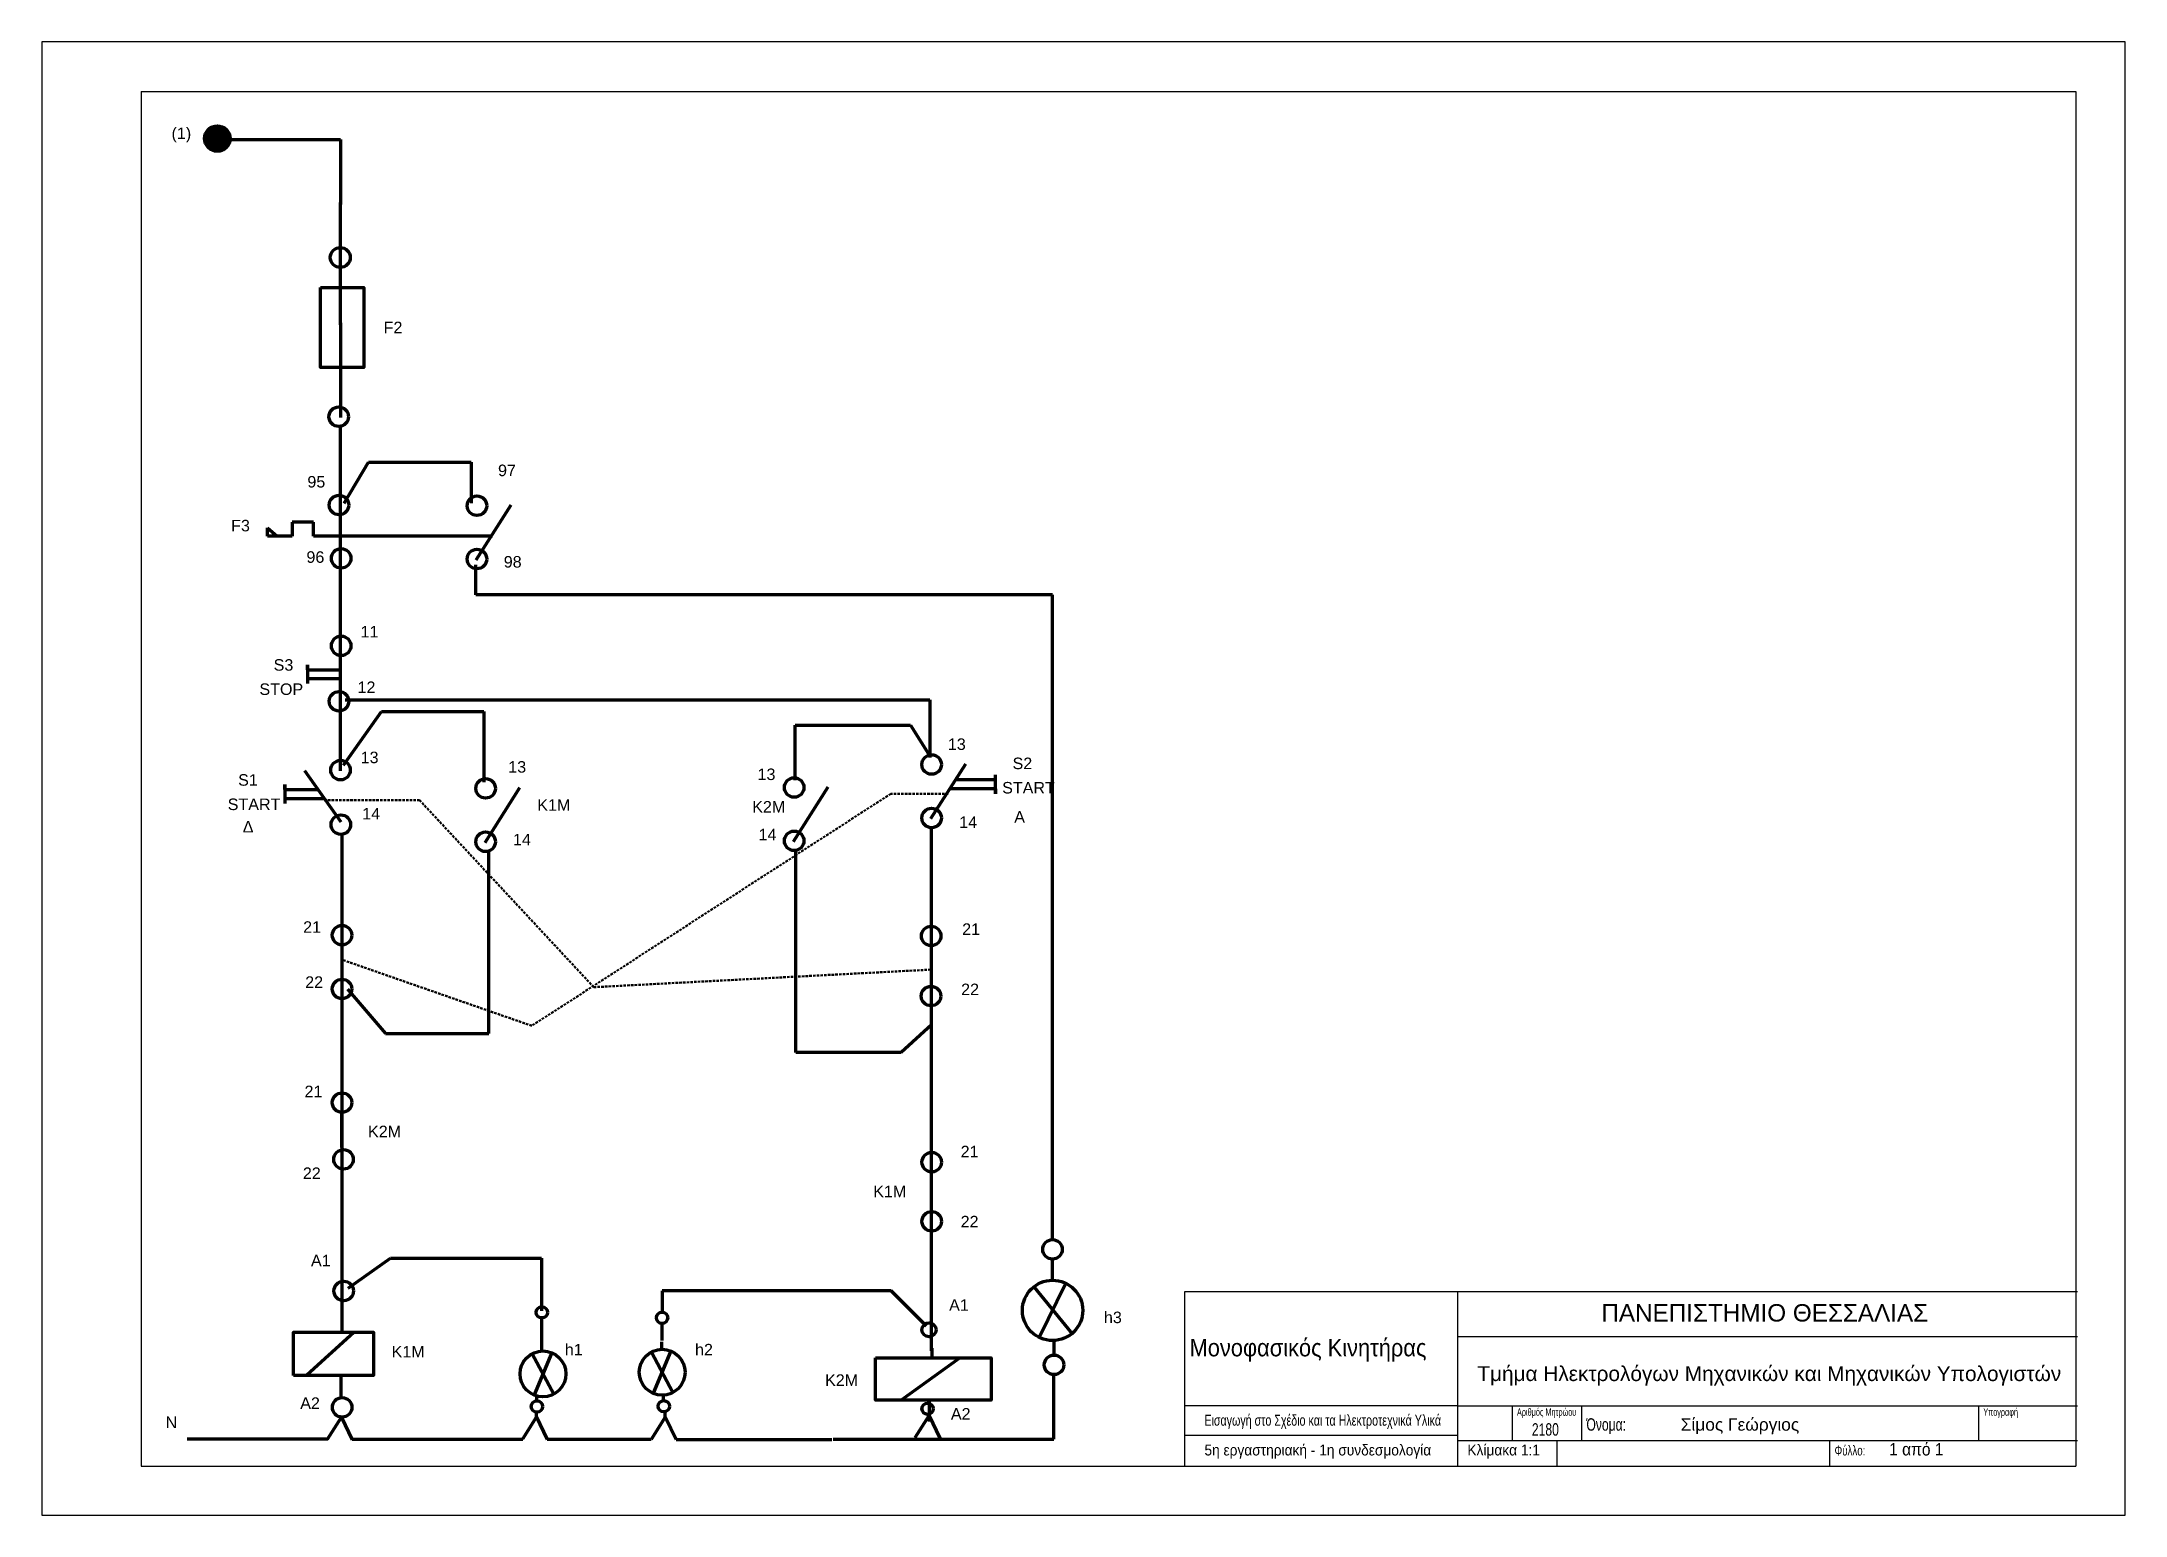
# Model space of a CAD drawing. Header units: inches. Extents: x 0 to 420, y 0 to 297.
import ezdxf

# ---------------------------------------------------------------- set-up
doc = ezdxf.new("R2010")
doc.units = ezdxf.units.IN
doc.header["$MEASUREMENT"] = 0
doc.linetypes.add('DASHED', pattern=[0.75, 0.5, -0.25])
doc.styles.get("Standard").update_dxf_attribs({"font": 'arial.ttf'})
doc.styles.add('style1', font='arial.ttf', dxfattribs={"width": 0.7, "height": 2.5})

msp = doc.modelspace()

# ---------------------------------------------------------------- hatches: boundary and pattern name
at = {"linetype": 'Continuous', "lineweight": 70}
h = msp.add_hatch(dxfattribs=at)
h.set_pattern_fill('ANSI31', color=256)
h.set_pattern_definition([(45, (1.54122, 13.14855), (-0.08838835, 0.08838835), [])])
h.paths.add_polyline_path([(37.99, 277.48, 1), (32.84, 277.48, 1)])

# ---------------------------------------------------------------- linework, layer by layer
for p, q in [((20.05, 286.93), (410.05, 286.93)), ((20.05, 286.93), (20.05, 9.93)), ((410.05, 286.93), (410.05, 9.93)), ((20.05, 9.93), (410.05, 9.93))]:
    msp.add_line(p, q)
for p, q in [((37.78, 277.29), (60.22, 277.29)), ((60.22, 277.29), (60.22, 264.2)), ((60.18, 264.56), (60.18, 239.9)), ((60.23, 240.36), (60.23, 221.26)), ((60.18, 219.41), (60.18, 219.53)), ((60.18, 219.53), (60.18, 150.02)), ((60.94, 204), (65.9, 212.27)), ((65.9, 212.27), (86.6, 212.27)), ((86.6, 212.27), (86.6, 204)), ((87.61, 192.6), (94.62, 203.64)), ((45.54, 197.36), (45.54, 199.02)), ((45.54, 199.02), (47.45, 197.36)), ((54.76, 200.13), (50.52, 200.13)), ((50.52, 200.13), (50.52, 197.36)), ((54.76, 197.32), (54.76, 200.13)), ((50.52, 197.36), (45.54, 197.36)), ((60.19, 197.32), (54.76, 197.32)), ((90.9, 197.32), (60.19, 197.32)), ((87.49, 185.49), (87.49, 191.53)), ((203.77, 185.49), (87.49, 185.49)), ((203.77, 175.75), (203.77, 185.49)), ((203.77, 55.51), (203.77, 175.75)), ((53.59, 170.42), (60.19, 170.42)), ((53.6, 170.42), (53.6, 171.43)), ((53.6, 171.43), (53.6, 167.62)), ((60.19, 168.56), (53.6, 168.56)), ((60.19, 170.42), (60.19, 168.56)), ((61.15, 164.37), (62.78, 164.37)), ((62.78, 164.37), (179.05, 164.37)), ((179.05, 164.37), (179.05, 152.7)), ((60.87, 151.19), (68.52, 162)), ((68.52, 162), (89.1, 162)), ((89.1, 162), (89.1, 147.76)), ((151.9, 148.15), (151.9, 159.22)), ((151.9, 159.22), (175.1, 159.22)), ((175.1, 159.22), (179.07, 152.95)), ((179.26, 140.43), (186.27, 151.46)), ((48.99, 146.26), (48.99, 147.28)), ((48.99, 147.28), (48.99, 143.47)), ((60.37, 139.67), (53.03, 150.04)), ((184.23, 148.3), (192.26, 148.3)), ((192.26, 145.42), (192.26, 149.24)), ((48.98, 146.26), (55.58, 146.26)), ((57.02, 144.4), (48.99, 144.4)), ((89.37, 135.63), (96.37, 146.66)), ((151.56, 135.81), (158.56, 146.85)), ((192.27, 146.44), (183.1, 146.44)), ((192.26, 146.44), (192.26, 145.42)), ((179.32, 138.32), (179.32, 138.7)), ((179.32, 138.7), (179.32, 98.65)), ((60.52, 137.2), (60.52, 36.93)), ((90.12, 97.1), (90.12, 134.02)), ((152.03, 93.29), (152.03, 134.19)), ((61.62, 106.03), (69.28, 97.1)), ((69.28, 97.1), (90.12, 97.1)), ((179.38, 98.86), (173.28, 93.29)), ((179.32, 98.74), (179.32, 33.14)), ((173.28, 93.29), (152.03, 93.29)), ((60.41, 81.08), (60.41, 74.14)), ((61.8, 45.79), (70.3, 51.8)), ((70.3, 51.8), (100.74, 51.8)), ((100.74, 51.8), (100.74, 41.19)), ((203.72, 47.3), (203.72, 51.69)), ((206.41, 46.76), (201.08, 35.81)), ((171.21, 45.25), (125.06, 45.25)), ((125.06, 45.25), (125.06, 40.87)), ((178.38, 38.09), (171.21, 45.25)), ((200.01, 46.04), (207.69, 36.59)), ((100.76, 40.14), (100.76, 33.33)), ((125, 38.67), (125, 35.24)), ((53.44, 28.31), (62.93, 36.94)), ((124.96, 34.96), (124.96, 33.46)), ((179.43, 33.71), (179.43, 32)), ((204.06, 32.18), (204.06, 35.23)), ((98.9, 32.55), (103.22, 24.4)), ((102.81, 32.79), (99.27, 24.27)), ((122.92, 32.89), (127.24, 24.74)), ((126.83, 33.13), (123.29, 24.61)), ((173.31, 23.3), (185.08, 31.75)), ((60.32, 28.2), (60.32, 23.69)), ((204.05, 15.32), (204.05, 28.49)), ((99.77, 24.15), (99.77, 22.93)), ((125.31, 24.08), (125.31, 24.24)), ((125.31, 23.03), (125.31, 24.08)), ((178.86, 23.2), (178.86, 22.06)), ((178.86, 22.06), (178.86, 18.94)), ((60.34, 19.72), (57.55, 15.29)), ((60.43, 19.72), (62.58, 15.22)), ((99.73, 19.86), (96.89, 15.34)), ((99.7, 19.91), (101.92, 15.27)), ((99.73, 19.84), (99.73, 20.8)), ((125.66, 19.75), (122.87, 15.31)), ((125.65, 19.68), (125.65, 20.95)), ((125.75, 19.74), (127.91, 15.25)), ((178.81, 20.03), (176.02, 15.6)), ((178.91, 20.03), (181.06, 15.53)), ((57.66, 15.35), (29.3, 15.35)), ((62.61, 15.35), (96.98, 15.35)), ((101.92, 15.35), (122.86, 15.35)), ((127.88, 15.27), (159.25, 15.27)), ((159.51, 15.32), (204.05, 15.32))]:
    msp.add_line(p, q, dxfattribs=at)
at = {"linetype": 'DASHED', "lineweight": 50}
for p, q in [((56.95, 144.14), (76.17, 144.14)), ((76.17, 144.14), (111.29, 106.44)), ((171.17, 145.43), (98.79, 98.66)), ((182.75, 145.43), (171.17, 145.43)), ((98.79, 98.66), (60.67, 111.92)), ((111.29, 106.44), (179.64, 110))]:
    msp.add_line(p, q, dxfattribs=at)
at = {"linetype": 'Continuous'}
for p, q in [((410.38, 45.06), (230.38, 45.06)), ((230.38, 45.06), (230.38, 10.06)), ((285.38, 45.06), (285.38, 10.06)), ((285.38, 36.06), (410.38, 36.06)), ((285.38, 22.06), (230.38, 22.06)), ((285.38, 22.06), (410.38, 22.06)), ((296.38, 22.06), (296.38, 15.06)), ((310.38, 22.06), (310.38, 15.06)), ((390.38, 22.06), (390.38, 15.06)), ((285.38, 16.06), (230.38, 16.06)), ((285.38, 15.06), (410.38, 15.06)), ((305.38, 15.06), (305.38, 10.06)), ((360.38, 15.06), (360.38, 10.06))]:
    msp.add_line(p, q, dxfattribs=at)
msp.add_lwpolyline([(0, 0), (420, 0), (420, 297), (0, 297)], close=True)
at = {"linetype": 'Continuous', "lineweight": 70}
for points in [[(56.18, 247.49), (64.91, 247.49), (64.91, 231.33), (56.18, 231.33)], [(50.74, 28.21), (50.74, 36.94), (66.9, 36.94), (66.9, 28.21)], [(168.06, 31.72), (191.37, 31.72), (191.37, 23.2), (168.06, 23.2)]]:
    msp.add_lwpolyline(points, close=True, dxfattribs=at)
for centre, radius in [((35.41, 277.48), 2.57), ((60.19, 253.5), 2.01), ((59.88, 221.42), 1.97), ((59.93, 203.61), 1.97), ((87.73, 203.48), 1.97), ((60.36, 192.87), 1.97), ((87.73, 192.73), 1.97), ((60.36, 175.24), 1.97), ((59.93, 164.06), 1.97), ((60.24, 150.19), 1.97), ((179.38, 151.31), 1.97), ((89.48, 146.5), 1.97), ((151.68, 146.69), 1.97), ((60.31, 139.21), 1.97), ((179.38, 140.55), 1.97), ((89.48, 135.75), 1.97), ((151.68, 135.94), 1.97), ((60.54, 116.92), 1.97), ((179.3, 116.76), 1.97), ((60.54, 106.09), 1.97), ((179.26, 104.65), 1.97), ((60.54, 83.18), 1.97), ((60.85, 71.73), 1.97), ((179.41, 71.18), 1.97), ((179.41, 59.25), 1.97), ((203.75, 53.59), 1.97), ((60.88, 45.22), 1.97), ((203.76, 41.3), 6.08), ((100.82, 40.91), 1.14), ((125.05, 39.81), 1.14), ((178.86, 37.4), 1.42), ((101.05, 28.5), 4.62), ((125.07, 28.84), 4.62), ((204.06, 30.32), 1.97), ((60.56, 21.76), 1.97), ((99.83, 21.93), 1.14), ((125.4, 21.97), 1.14), ((178.58, 21.49), 1.14)]:
    msp.add_circle(centre, radius, dxfattribs=at)

# ---------------------------------------------------------------- texts
at = {"linetype": 'Continuous'}
for s, height, p in [('ΠΑΝΕΠΙΣΤΗΜΙΟ ΘΕΣΣΑΛΙΑΣ', 3.5, (314.38, 39.06)), ('Τμήμα Ηλεκτρολόγων Μηχανικών και Μηχανικών Υπολογιστών', 3, (289.38, 27.06))]:
    msp.add_text(s, height=height, dxfattribs=at).set_placement(p)
at = {"linetype": 'Continuous', "style": 'style1'}
for s, height, width, p in [('Μονοφασικός Κινητήρας', 3.5, 0.9, (231.38, 32.04)), ('Αριθμός Μητρώου', 1.5, 0.7, (297.38, 20.06)), ('Υπογραφή', 1.5, 0.7, (391.38, 20.06)), ('Εισαγωγή στο Σχέδιο και τα Ηλεκτροτεχνικά Υλικά', 2.2, 0.7, (234.38, 18.06)), ('Όνομα:', 2.5, 0.7, (311.38, 17.06)), ('5η εργαστηριακή - 1η συνδεσμολογία', 2.2, 0.9, (234.38, 12.06)), ('Κλίμακα 1:1', 2.2, 0.9, (287.38, 12.06)), ('Φύλλο:', 2, 0.7, (361.38, 12.06)), ('1 από 1', 2.5, 0.9, (372.38, 12.06))]:
    msp.add_text(s, height=height, dxfattribs=dict(at, width=width)).set_placement(p)
at = {"linetype": 'DASHED', "style": 'style1', "width": 0.7}
msp.add_text('2180', height=2.5, dxfattribs=at).set_placement((300.38, 16.06))
at = {"linetype": 'Continuous', "style": 'style1'}
msp.add_text('Σίμος Γεώργιος', height=2.5, dxfattribs=at).set_placement((330.38, 17.06))
at = {"linetype": 'Continuous', "lineweight": 70, "attachment_point": 1}
for s, insert, char_height in [('(1)', (26.18, 279.7), 2.321), ('F2', (68.93, 240.56), 2.321), ('97', (91.99, 211.76), 2.321), ('95', (53.56, 209.46), 2.321), ('F3', (38.19, 200.63), 2.321), ('96', (53.37, 194.29), 2.321), ('98', (93.14, 193.33), 2.321), ('11', (64.28, 179.24), 2.321), ('S3', (46.76, 172.55), 2.321), ('12', (63.67, 168.05), 2.321), ('STOP', (43.89, 167.66), 2.321), ('13', (182.66, 156.58), 2.321), ('13', (64.3, 153.91), 2.321), ('13', (94.05, 152), 2.321), ('S2', (195.7, 152.71), 2.321), ('S1', (39.6, 149.37), 2.321), ('13', (144.3, 150.51), 2.321), ('START', (193.6, 147.8), 2.321), ('START', (37.5, 144.46), 2.321), ('K1M', (99.9, 144.32), 2.321), ('K2M', (143.22, 143.96), 2.321), ('Δ', (40.53, 139.94), 2.32), ('14', (64.62, 142.57), 2.321), ('14', (184.96, 140.87), 2.321), ('A', (196.04, 141.92), 2.32), ('14', (95, 137.34), 2.321), ('14', (144.51, 138.36), 2.321), ('21', (52.7, 119.72), 2.321), ('21', (185.54, 119.3), 2.321), ('22', (53.12, 108.62), 2.321), ('22', (185.33, 107.16), 2.321), ('21', (52.99, 86.59), 2.321), ('K2M', (65.78, 78.52), 2.321), ('21', (185.24, 74.48), 2.321), ('22', (52.65, 70.11), 2.321), ('K1M', (167.61, 66.44), 2.321), ('22', (185.24, 60.36), 2.321), ('A1', (54.28, 52.51), 2.321), ('A1', (182.91, 43.54), 2.321), ('h3', (214.12, 41.05), 2.321), ('K1M', (70.54, 34.14), 2.321), ('h1', (105.45, 34.55), 2.321), ('h2', (131.7, 34.55), 2.321), ('K2M', (157.9, 28.41), 2.321), ('A2', (52.12, 23.77), 2.321), ('A2', (183.27, 21.62), 2.321), ('N', (24.97, 19.92), 2.32)]:
    msp.add_mtext_dynamic_manual_height_columns(s, width=2.1227, gutter_width=1, heights=[0], dxfattribs=dict(at, insert=insert, char_height=char_height))

doc.saveas('drawing.dxf')
